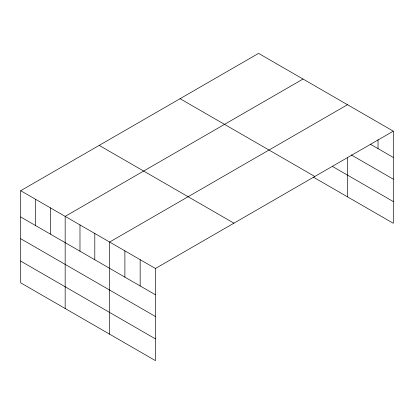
<?xml version="1.0" encoding="UTF-8"?>
<svg xmlns="http://www.w3.org/2000/svg" width="414" height="414" viewBox="0 0 414 414"><rect width="100%" height="100%" fill="white"/><g stroke="black" fill="none" stroke-linecap="round" stroke-linejoin="round"><path stroke-width="0.62" d="M393.3 131.16L258.569 53.375L20.7 190.709L20.7 282.84L155.431 360.625L155.431 268.495L393.3 131.16L393.3 223.291L313.46 177.197M303.027 79.043L65.164 216.377L65.164 308.508M347.491 104.716L109.622 242.045L109.622 334.176M370.395 144.217L393.3 157.439M351.31 154.929L393.3 179.169M332.67 166.557L393.3 201.561M180.069 98.698L314.806 176.483M99.194 145.386L233.931 223.177M20.7 190.709L155.431 268.495M20.7 216.983L155.431 294.768M20.7 238.718L155.431 316.503M20.7 261.105L155.431 338.89M378.029 139.653L378.029 148.621M347.491 157.843L347.491 196.847M140.16 259.676L140.16 285.955M124.893 250.863L124.893 277.137M94.801 233.491L94.801 259.764M79.98 224.931L79.98 251.21M50.342 207.823L50.342 234.096M35.521 199.263L35.521 225.542"/></g></svg>
